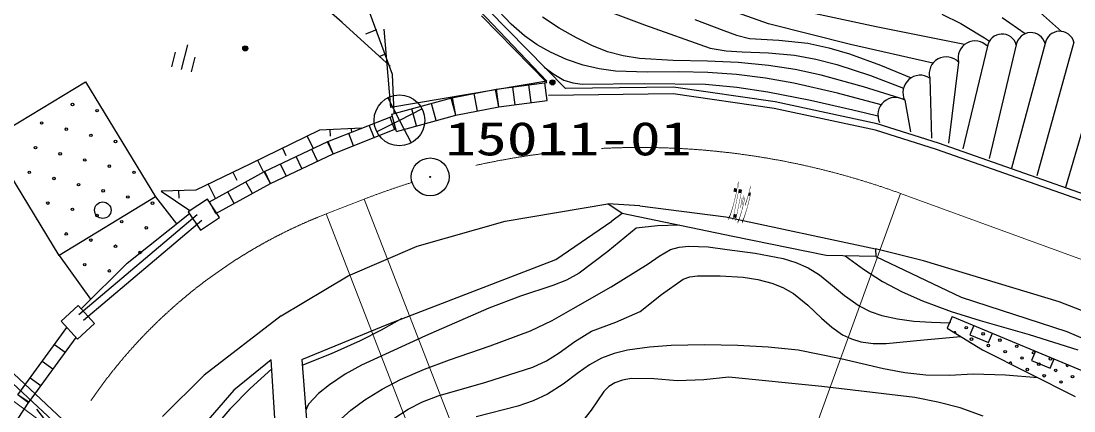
# Model space of a CAD drawing. Units: millimetres, scale not verified. Extents: x 40000 to 680000, y 20000 to 380000.
# Drawn here: x 334420 to 375890, y 288481 to 303825 of the extents above; entities that cross this region are included whole.
import ezdxf
from ezdxf.enums import TextEntityAlignment as Align

# ---------------------------------------------------------------- set-up
doc = ezdxf.new("R2010")
doc.units = ezdxf.units.MM
doc.header["$LTSCALE"] = 1000
doc.linetypes.add('CHAIN', pattern=[18.5, 12, -1.5, 3.5, -1.5])
for name, color, linetype, lineweight in [('M-BGD', 7, 'Continuous', 25), ('M-BMK', 2, 'CHAIN', 13), ('M-BMK-HTXT', 7, 'Continuous', 13), ('M-BMK-SRVR', 3, 'Continuous', 25)]:
    doc.layers.add(name, color=color, linetype=linetype, lineweight=lineweight)
doc.styles.add('ＭＳ ゴシック', font='')
doc.styles.get('ＭＳ ゴシック').set_extended_font_data('MS Gothic')

# ---------------------------------------------------------------- blocks, each defined once
blk = doc.blocks.new('BUHIN1')
at = {"color": 7, "linetype": 'Continuous', "lineweight": 25}
for points in [[(166, 987), (0, 0), (-162, -984)], [(-987, 166), (0, 0), (981, -158)]]:
    blk.add_lwpolyline(points, dxfattribs=at)
blk.add_circle((0, 0), 1000, dxfattribs=at)

msp = doc.modelspace()

# ---------------------------------------------------------------- linework, layer by layer
at = {"layer": 'M-BGD'}
for p, q in [((347064, 303766), (344628, 305924)), ((349046, 301717), (347886, 304909)), ((363858, 303715), (360644, 304861)), ((355135, 301457), (352188, 304541)), ((356417, 304640), (358978, 303673)), ((355132, 301405), (352559, 304025)), ((355858, 301166), (352825, 304254)), ((353728, 303705), (353243, 304221)), ((355611, 303546), (354963, 303982)), ((368094, 303595), (364612, 304346)), ((370690, 304103), (371434, 303726)), ((374568, 304146), (375395, 303419)), ((348960, 302044), (347064, 303766)), ((354246, 303241), (353728, 303705)), ((358978, 303673), (361563, 302761)), ((360963, 303889), (362100, 303460)), ((367092, 302909), (363858, 303715)), ((371586, 302902), (368094, 303595)), ((371434, 303726), (372166, 303287)), ((373972, 303326), (373062, 303955)), ((348423, 303476), (347981, 303311)), ((348983, 300422), (348727, 303507)), ((354745, 302894), (354246, 303241)), ((356295, 303159), (355611, 303546)), ((356895, 302859), (356295, 303159)), ((362100, 303460), (362596, 303272)), ((362596, 303272), (363105, 303142)), ((372166, 303287), (372363, 303162)), ((372363, 303162), (372559, 303038)), ((340979, 302889), (340727, 301922)), ((355278, 302595), (354745, 302894)), ((357512, 302616), (356895, 302859)), ((361563, 302761), (362187, 302655)), ((363105, 303142), (364264, 303078)), ((364264, 303078), (365413, 302953)), ((365413, 302953), (366239, 302772)), ((366239, 302772), (367054, 302531)), ((370335, 302162), (367092, 302909)), ((372482, 302834), (371508, 298791)), ((373618, 302888), (372547, 298416)), ((374754, 302941), (373431, 298039)), ((375890, 302994), (374426, 297738)), ((340492, 302606), (340340, 302025)), ((341266, 302404), (341115, 301823)), ((348781, 302521), (348536, 302429)), ((355908, 302311), (355278, 302595)), ((358136, 302457), (357512, 302616)), ((358774, 302356), (358136, 302457)), ((360107, 302271), (358774, 302356)), ((362187, 302655), (362823, 302608)), ((362823, 302608), (363857, 302577)), ((363857, 302577), (364881, 302486)), ((364881, 302486), (365722, 302329)), ((365722, 302329), (366553, 302114)), ((367054, 302531), (368267, 302088)), ((355023, 302016), (355401, 301729)), ((356556, 302085), (355908, 302311)), ((357195, 301941), (356556, 302085)), ((357835, 301858), (357195, 301941)), ((361452, 302246), (360107, 302271)), ((362665, 302194), (361452, 302246)), ((363866, 302081), (362665, 302194)), ((364906, 301917), (363866, 302081)), ((365938, 301693), (364906, 301917)), ((366553, 302114), (367871, 301679)), ((368267, 302088), (369481, 301591)), ((371346, 302209), (370953, 299024)), ((376965, 302093), (375555, 297280)), ((349117, 300210), (349046, 301717)), ((355401, 301729), (355802, 301501)), ((355802, 301501), (356148, 301394)), ((359075, 301809), (357835, 301858)), ((360326, 301821), (359075, 301809)), ((361473, 301803), (360326, 301821)), ((362601, 301724), (361473, 301803)), ((363740, 301584), (362601, 301724)), ((364859, 301385), (363740, 301584)), ((367599, 301237), (365938, 301693)), ((367871, 301679), (369178, 301186)), ((370210, 301584), (370277, 299220)), ((333164, 299135), (336956, 301440)), ((336956, 301440), (339713, 296905)), ((355135, 301457), (348983, 300422)), ((351393, 300803), (353130, 301139)), ((353243, 300448), (353110, 301135)), ((353130, 301139), (355132, 301405)), ((353243, 300448), (353150, 301142)), ((353876, 300532), (353784, 301226)), ((354510, 300616), (354418, 301310)), ((355144, 300700), (355051, 301394)), ((360116, 301221), (355858, 301166)), ((356148, 301394), (356524, 301344)), ((356524, 301344), (358973, 301374)), ((358973, 301374), (361383, 301344)), ((364124, 300644), (360116, 301221)), ((361383, 301344), (362608, 301225)), ((362608, 301225), (363840, 301045)), ((366580, 300985), (364859, 301385)), ((369242, 300725), (367599, 301237)), ((349029, 300159), (351393, 300803)), ((351551, 300120), (351367, 300796)), ((351551, 300120), (351418, 300808)), ((352397, 300284), (352264, 300971)), ((353243, 300448), (355144, 300700)), ((360100, 300960), (355197, 300897)), ((364078, 300388), (360100, 300960)), ((363840, 301045), (365519, 300718)), ((365519, 300718), (367181, 300334)), ((368291, 300525), (366580, 300985)), ((369223, 300708), (369454, 299461)), ((349992, 299696), (349808, 300371)), ((350772, 299908), (350588, 300583)), ((351551, 300120), (353243, 300448)), ((368076, 299525), (364078, 300388)), ((368143, 299777), (364124, 300644)), ((367181, 300334), (367675, 300214)), ((346500, 299079), (349050, 300083)), ((348944, 300042), (349134, 299558)), ((349213, 299483), (349029, 300159)), ((349213, 299483), (351551, 300120)), ((367675, 300214), (368169, 300092)), ((346170, 299535), (343455, 298208)), ((347840, 299607), (346170, 299535)), ((346588, 299553), (346599, 299293)), ((346707, 298602), (349187, 299579)), ((347423, 299589), (347429, 299445)), ((348325, 299239), (348135, 299723)), ((370476, 298770), (368076, 299525)), ((370558, 299017), (368143, 299777)), ((335920, 294600), (333164, 299135)), ((344011, 297902), (346500, 299079)), ((345684, 299299), (345923, 298806)), ((346707, 298602), (346484, 299072)), ((346707, 298602), (346516, 299085)), ((347516, 298920), (347325, 299404)), ((377501, 296579), (370558, 299017)), ((344248, 297438), (346707, 298602)), ((344712, 298826), (344852, 298537)), ((346092, 298311), (345870, 298781)), ((377416, 296333), (370476, 298770)), ((343455, 298208), (341308, 297172)), ((343739, 298354), (343970, 297878)), ((344863, 297729), (344640, 298199)), ((345477, 298020), (345255, 298490)), ((341844, 296708), (344011, 297902)), ((342767, 297881), (342920, 297566)), ((344248, 297438), (343997, 297894)), ((344248, 297438), (344026, 297908)), ((341795, 297409), (342074, 296835)), ((342095, 296253), (344248, 297438)), ((343530, 297043), (343279, 297499)), ((341308, 297172), (339944, 297135)), ((339944, 297135), (341069, 296363)), ((340626, 297154), (340634, 296856)), ((342812, 296648), (342562, 297103)), ((339713, 296905), (335920, 294600)), ((339713, 296905), (340544, 295843)), ((341766, 296817), (341008, 296323)), ((342240, 296089), (341766, 296817)), ((342095, 296253), (341844, 296708)), ((353494, 295954), (357537, 296626)), ((358097, 296256), (357537, 296626)), ((358795, 296557), (357537, 296626)), ((358795, 296557), (362176, 296115)), ((336690, 292277), (341353, 296213)), ((338601, 294298), (341055, 296250)), ((341008, 296323), (341482, 295595)), ((358097, 296256), (357684, 295949)), ((362457, 295347), (358097, 296256)), ((362176, 296115), (368080, 294859)), ((336883, 292047), (341546, 295984)), ((341482, 295595), (342240, 296089)), ((350023, 294961), (353494, 295954)), ((355481, 294443), (357684, 295949)), ((359494, 295761), (358648, 295670)), ((360339, 295788), (359494, 295761)), ((358648, 295670), (357533, 294756)), ((366126, 294602), (362457, 295347)), ((347302, 293792), (350023, 294961)), ((359999, 294833), (360347, 294928)), ((360347, 294928), (360726, 294968)), ((360726, 294968), (361481, 294934)), ((361481, 294934), (362230, 294839)), ((368080, 294859), (368088, 294559)), ((369968, 294392), (368080, 294859)), ((335920, 294600), (337160, 292874)), ((348911, 291911), (355481, 294443)), ((357533, 294756), (356400, 293906)), ((359119, 294265), (359548, 294578)), ((359548, 294578), (359999, 294833)), ((362230, 294839), (363330, 294692)), ((363330, 294692), (364436, 294482)), ((364436, 294482), (364940, 294326)), ((368088, 294559), (366126, 294602)), ((366881, 294585), (367596, 294056)), ((366881, 294585), (367596, 294056)), ((368088, 294559), (371453, 292956)), ((336798, 292515), (338601, 294298)), ((357663, 293362), (359119, 294265)), ((364940, 294326), (365418, 294115)), ((365418, 294115), (365871, 293832)), ((367596, 294056), (368352, 293573)), ((367596, 294056), (368352, 293573)), ((375313, 292780), (369968, 294392)), ((344662, 292227), (347302, 293792)), ((355899, 293633), (355368, 293413)), ((356400, 293906), (355899, 293633)), ((359646, 293066), (360493, 293670)), ((359646, 293066), (360493, 293670)), ((360493, 293670), (360767, 293760)), ((360493, 293670), (360767, 293760)), ((360767, 293760), (361068, 293792)), ((360767, 293760), (361068, 293792)), ((361068, 293792), (361956, 293799)), ((361068, 293792), (361956, 293799)), ((361956, 293799), (362863, 293744)), ((361956, 293799), (362863, 293744)), ((362863, 293744), (363437, 293655)), ((362863, 293744), (363437, 293655)), ((363437, 293655), (363991, 293508)), ((363437, 293655), (363991, 293508)), ((365871, 293832), (366304, 293489)), ((355368, 293413), (354093, 292993)), ((356172, 292508), (357663, 293362)), ((363991, 293508), (364424, 293336)), ((363991, 293508), (364424, 293336)), ((364424, 293336), (364841, 293104)), ((364424, 293336), (364841, 293104)), ((366304, 293489), (366851, 293026)), ((368352, 293573), (369120, 293168)), ((368352, 293573), (369120, 293168)), ((354093, 292993), (352848, 292519)), ((358807, 292389), (359646, 293066)), ((358807, 292389), (359646, 293066)), ((364841, 293104), (365409, 292646)), ((364841, 293104), (365409, 292646)), ((366851, 293026), (367430, 292614)), ((369120, 293168), (369927, 292811)), ((369120, 293168), (369927, 292811)), ((369927, 292811), (371048, 292399)), ((369927, 292811), (371048, 292399)), ((371453, 292956), (375614, 291611)), ((384024, 289346), (375313, 292780)), ((335996, 292010), (336666, 292625)), ((336666, 292625), (337316, 291917)), ((352848, 292519), (350349, 291441)), ((355338, 292044), (356172, 292508)), ((357853, 291972), (358807, 292389)), ((357853, 291972), (358807, 292389)), ((365409, 292646), (365952, 292131)), ((365409, 292646), (365952, 292131)), ((367430, 292614), (367865, 292399)), ((367865, 292399), (368325, 292238)), ((371048, 292399), (372197, 292040)), ((371048, 292399), (372197, 292040)), ((347303, 277247), (331494, 291988)), ((347507, 277466), (331699, 292208)), ((336646, 291302), (335996, 292010)), ((344662, 292227), (341629, 289885)), ((348613, 291679), (349435, 292132)), ((354485, 291638), (355338, 292044)), ((356891, 291617), (357853, 291972)), ((356891, 291617), (357853, 291972)), ((365952, 292131), (366349, 291779)), ((365952, 292131), (366349, 291779)), ((368325, 292238), (368935, 292101)), ((368935, 292101), (369581, 292019)), ((369581, 292019), (370276, 291975)), ((370276, 291975), (370992, 291951)), ((371098, 292201), (370901, 291735)), ((371098, 292201), (378387, 289161)), ((372197, 292040), (374132, 291493)), ((372197, 292040), (374132, 291493)), ((334295, 289111), (336226, 291758)), ((337316, 291917), (336646, 291302)), ((345479, 290509), (348911, 291911)), ((347789, 291252), (348613, 291679)), ((352901, 291038), (354485, 291638)), ((356234, 291213), (356891, 291617)), ((356234, 291213), (356891, 291617)), ((366349, 291779), (366775, 291479)), ((366349, 291779), (366775, 291479)), ((370901, 291735), (372294, 290881)), ((371943, 291848), (371789, 291479)), ((372528, 291171), (372682, 291540)), ((375614, 291611), (381286, 289113)), ((334715, 288805), (336585, 291368)), ((346652, 290741), (347789, 291252)), ((350349, 291441), (347829, 290287)), ((355614, 290762), (356234, 291213)), ((355614, 290762), (356234, 291213)), ((366775, 291479), (367124, 291314)), ((366775, 291479), (367124, 291314)), ((367124, 291314), (367496, 291206)), ((367124, 291314), (367496, 291206)), ((367496, 291206), (367986, 291138)), ((367496, 291206), (367986, 291138)), ((367986, 291138), (368497, 291129)), ((367986, 291138), (368497, 291129)), ((368497, 291129), (369979, 291276)), ((368497, 291129), (369979, 291276)), ((369979, 291276), (371426, 291414)), ((369979, 291276), (371426, 291414)), ((371789, 291479), (372528, 291171)), ((374132, 291493), (376045, 290888)), ((374132, 291493), (376045, 290888)), ((336157, 290781), (335737, 291088)), ((345496, 290288), (346652, 290741)), ((351289, 290492), (352901, 291038)), ((355114, 290458), (355614, 290762)), ((355114, 290458), (355614, 290762)), ((357785, 290743), (357286, 290557)), ((357785, 290743), (357286, 290557)), ((358309, 290874), (357785, 290743)), ((358309, 290874), (357785, 290743)), ((359171, 290997), (358309, 290874)), ((359171, 290997), (358309, 290874)), ((360029, 291058), (359171, 290997)), ((360029, 291058), (359171, 290997)), ((361345, 291087), (360029, 291058)), ((361345, 291087), (360029, 291058)), ((362651, 291054), (361345, 291087)), ((362651, 291054), (361345, 291087)), ((363847, 290994), (362651, 291054)), ((363847, 290994), (362651, 291054)), ((365027, 290874), (363847, 290994)), ((365027, 290874), (363847, 290994)), ((366712, 290534), (365027, 290874)), ((366712, 290534), (365027, 290874)), ((372294, 290881), (375936, 289045)), ((374373, 290835), (374219, 290466)), ((335677, 290123), (335257, 290429)), ((344271, 290496), (342799, 289293)), ((344453, 287564), (344271, 290496)), ((345479, 290509), (345709, 287630)), ((347829, 290287), (347181, 289925)), ((350311, 290129), (351289, 290492)), ((354584, 290207), (355114, 290458)), ((354584, 290207), (355114, 290458)), ((356812, 290293), (356364, 289974)), ((356812, 290293), (356364, 289974)), ((357286, 290557), (356812, 290293)), ((357286, 290557), (356812, 290293)), ((368390, 290134), (366712, 290534)), ((368390, 290134), (366712, 290534)), ((374219, 290466), (374958, 290158)), ((374958, 290158), (375112, 290527)), ((339994, 288268), (341629, 289885)), ((344293, 290142), (343445, 289366)), ((347181, 289925), (346567, 289513)), ((349361, 289713), (350311, 290129)), ((352723, 289614), (354584, 290207)), ((352723, 289614), (354584, 290207)), ((356364, 289974), (355777, 289531)), ((356364, 289974), (355777, 289531)), ((369226, 289978), (368390, 290134)), ((369226, 289978), (368390, 290134)), ((370054, 289883), (369226, 289978)), ((370054, 289883), (369226, 289978)), ((370985, 289877), (370054, 289883)), ((370985, 289877), (370054, 289883)), ((371917, 289933), (370985, 289877)), ((371917, 289933), (370985, 289877)), ((373200, 289889), (371917, 289933)), ((373200, 289889), (371917, 289933)), ((374468, 289785), (373200, 289889)), ((374468, 289785), (373200, 289889)), ((335196, 289464), (334776, 289770)), ((346567, 289513), (346141, 289165)), ((348649, 289344), (349361, 289713)), ((350846, 289079), (352723, 289614)), ((350846, 289079), (352723, 289614)), ((355777, 289531), (355161, 289142)), ((355777, 289531), (355161, 289142)), ((357806, 289588), (357577, 289445)), ((358115, 289697), (357806, 289588)), ((358453, 289752), (358115, 289697)), ((359345, 289738), (358453, 289752)), ((360278, 289663), (359345, 289738)), ((361315, 289707), (360278, 289663)), ((362303, 289809), (361315, 289707)), ((365957, 289438), (362303, 289809)), ((334715, 288805), (334295, 289111)), ((334730, 288826), (334295, 289111)), ((342799, 289293), (339580, 285582)), ((343445, 289366), (342639, 288544)), ((346141, 289165), (345749, 288765)), ((347967, 288923), (348649, 289344)), ((350236, 288841), (350846, 289079)), ((350236, 288841), (350846, 289079)), ((355161, 289142), (354589, 288878)), ((355161, 289142), (354589, 288878)), ((357376, 289249), (356877, 288517)), ((357577, 289445), (357376, 289249)), ((369618, 289003), (365957, 289438)), ((333857, 287496), (334730, 288826)), ((345686, 288643), (345639, 288499)), ((345749, 288765), (345686, 288643)), ((347407, 288509), (347967, 288923)), ((349665, 288553), (350236, 288841)), ((349665, 288553), (350236, 288841)), ((353982, 288664), (352343, 288242)), ((353982, 288664), (352343, 288242)), ((354589, 288878), (353982, 288664)), ((354589, 288878), (353982, 288664)), ((370526, 288829), (369618, 289003)), ((371409, 288599), (370526, 288829)), ((335035, 288545), (335671, 287721)), ((342639, 288544), (342006, 287805)), ((346896, 288057), (347407, 288509)), ((349108, 288182), (349665, 288553)), ((349108, 288182), (349665, 288553)), ((356877, 288517), (356337, 287831)), ((372318, 288276), (371409, 288599))]:
    msp.add_line(p, q, dxfattribs=at)
for centre, radius in [((343252, 302748), 100), ((343252, 302748), 87.5), ((343252, 302748), 75), ((343252, 302748), 62.5), ((343252, 302748), 50), ((343252, 302748), 37.5), ((343252, 302747), 25), ((343252, 302748), 12.5), ((355348, 301411), 100), ((355348, 301411), 87.5), ((355348, 301411), 75), ((355348, 301411), 62.5), ((355348, 301411), 50), ((355348, 301411), 37.5), ((355348, 301410), 25), ((355348, 301411), 12.5), ((336445, 300541), 49.8), ((337415, 300298), 49.8), ((335232, 299814), 49.8), ((336202, 299571), 49.8), ((337172, 299328), 49.8), ((338142, 299085), 49.8), ((334989, 298844), 49.8), ((335959, 298601), 49.8), ((336929, 298358), 49.8), ((334746, 297874), 49.8), ((337899, 298115), 49.8), ((338869, 297872), 49.8), ((335716, 297631), 49.8), ((336686, 297388), 49.8), ((350534, 297691), 22.5), ((337656, 297145), 49.8), ((338627, 296902), 49.8), ((335473, 296661), 49.8), ((337639, 296382), 325), ((339597, 296659), 49.8), ((336443, 296418), 49.8), ((337414, 296175), 49.8), ((338384, 295932), 49.8), ((339354, 295689), 49.8), ((336201, 295448), 49.8), ((337171, 295205), 49.8), ((338141, 294962), 49.8), ((339111, 294719), 49.8), ((336928, 294235), 49.8), ((337898, 293992), 49.8), ((371648, 291759), 49.8), ((372311, 291513), 49.8), ((371857, 291304), 49.8), ((372974, 291267), 49.8), ((372520, 291058), 49.8), ((373183, 290812), 49.8), ((373637, 291021), 49.8), ((374300, 290775), 49.8), ((373846, 290566), 49.8), ((374508, 290320), 49.8), ((374963, 290529), 49.8), ((374054, 290112), 49.8), ((374717, 289866), 49.8), ((375171, 290075), 49.8), ((375834, 289829), 49.8), ((375380, 289620), 49.8)]:
    msp.add_circle(centre, radius, dxfattribs=at)
for centre, radius, start, end in [((373056, 302733), 583, 15.3677, 170.0068), ((374192, 302787), 583, 15.3677, 170.0068), ((375328, 302840), 583, 15.3677, 170.0068), ((371996, 302372), 670, 43.5544, 194.1213), ((370860, 301747), 670, 43.5544, 194.1213), ((369840, 301007), 685, 57.231, 205.8767), ((368853, 300132), 685, 57.231, 205.8767), ((370985, 292005), 49.8, 280.3949, 33.6397), ((371194, 291550), 49.8, 334.0373, 142.9626), ((373391, 290358), 49.8, 301.0525, 185.4203), ((375626, 290283), 49.8, 124.2257, 10.5031), ((375588, 289166), 49.8, 50.6971, 75.7758)]:
    msp.add_arc(centre, radius, start, end, dxfattribs=at)
at = {"layer": 'M-BMK'}
for p, q in [((369064, 297038), (358794, 268850)), ((369064, 297038), (398822, 286197)), ((346436, 296234), (347937, 296817)), ((347937, 296817), (358794, 268850)), ((346436, 296234), (353674, 277590))]:
    msp.add_line(p, q, dxfattribs=at)
for centre, radius, start, end in [((358795, 268851), 30000, 69.9822, 104.5511), ((358795, 268851), 30000, 107.4159, 111.2182), ((353674, 277590), 20000, 111.2179, 178.4777)]:
    msp.add_arc(centre, radius, start, end, dxfattribs=at)
at = {"layer": 'M-BMK-HTXT'}
msp.add_line((335671, 287721), (316675, 301669), dxfattribs=at)
at = {"layer": 'M-BMK-SRVR'}
msp.add_circle((350534, 297691), 746, dxfattribs=at)

# ---------------------------------------------------------------- block references
at = {"layer": 'M-BGD', "rotation": 306.5}
msp.add_blockref('BUHIN1', (349324, 299917), dxfattribs=at)

# ---------------------------------------------------------------- texts
at = {"layer": 'M-BGD', "style": 'ＭＳ ゴシック', "width": 1.35}
msp.add_text('15011-01', height=1320, dxfattribs=at).set_placement((351128, 298142), align=Align.BOTTOM_LEFT)
at = {"layer": 'M-BGD', "style": 'ＭＳ ゴシック', "width": 0.1}
msp.add_text('ブロック', height=1320, rotation=348.5, dxfattribs=at).set_placement((362158, 295662), align=Align.BOTTOM_LEFT)

doc.saveas('drawing.dxf')
